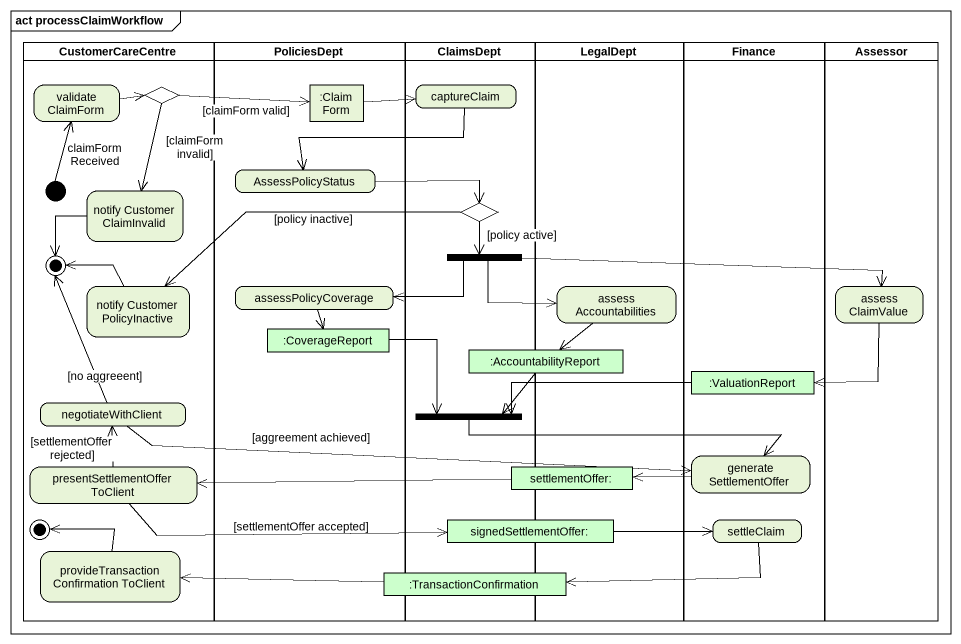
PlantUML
@startuml
mainframe act processClaimWorkflow
hide empty description
state CustomerCareCentre <<partition>> {
  state "validate ClaimForm" as validate_ClaimForm
  state choice1 <<choice>>
  state "notify Customer ClaimInvalid" as notify_Customer_ClaimInvalid
  state final1 <<end>>
  state "notify Customer PolicyInactive" as notify_Customer
  state negotiateWithClient
  state "presentSettlementOffer ToClient" as presentSettlementOffer
  state final2 <<end>>
  state "provideTransaction Confirmation ToClient" as provideTransaction
  [*] -up-> validate_ClaimForm : claimForm Received
}
state PoliciesDept <<partition>> {
  state ":Claim Form" as Claim_Form <<object>>
  state AssessPolicyStatus
  state assessPolicyCoverage
  state ":CoverageReport" as CoverageReport <<object>> #CCFFCC
}
state ClaimsDept <<partition>> {
  state captureClaim
  state choice2 <<choice>>
  state fork1 <<fork>>
  state fork2 <<join>>
}
state LegalDept <<partition>> {
  state "assess Accountabilities" as assess_Accountabilities
}
state Finance <<partition>> {
  state ":ValuationReport" as ValuationReport <<object>> #CCFFCC
  state "generate SettlementOffer" as generate_SettlementOffer
  state settleClaim
}
state Assessor <<partition>> {
  state "assess ClaimValue" as assess_ClaimValue
}
state ":AccountabilityReport" as AccountabilityReport <<object>> #CCFFCC
state "settlementOffer:" as settlementOffer <<object>> #CCFFCC
state "signedSettlementOffer:" as signedSettlementOffer <<object>> #CCFFCC
state ":TransactionConfirmation" as TransactionConfirmation <<object>> #CCFFCC
validate_ClaimForm -right-> choice1
choice1 -right-> Claim_Form : [claimForm valid]
choice1 --> notify_Customer_ClaimInvalid : [claimForm invalid]
Claim_Form -right-> captureClaim
captureClaim -left-> AssessPolicyStatus
notify_Customer_ClaimInvalid --> final1
AssessPolicyStatus -right-> choice2
choice2 --> fork1 : [policy active]
choice2 -left-> notify_Customer : [policy inactive]
fork1 -left-> assessPolicyCoverage
fork1 -right-> assess_Accountabilities
fork1 -right-> assess_ClaimValue
notify_Customer -left-> final1
assessPolicyCoverage --> CoverageReport
assess_Accountabilities --> AccountabilityReport
assess_ClaimValue --> ValuationReport
CoverageReport -right-> fork2
AccountabilityReport --> fork2
ValuationReport -left-> fork2
negotiateWithClient -up-> final1 : [no aggreeent]
negotiateWithClient -right-> generate_SettlementOffer : [aggreement achieved]
fork2 -right-> generate_SettlementOffer
presentSettlementOffer -up-> negotiateWithClient : [settlementOffer rejected]
presentSettlementOffer -right-> signedSettlementOffer : [settlementOffer accepted]
settlementOffer -left-> presentSettlementOffer
generate_SettlementOffer -left-> settlementOffer
signedSettlementOffer -right-> settleClaim
settleClaim -left-> TransactionConfirmation
provideTransaction -up-> final2
TransactionConfirmation -left-> provideTransaction
@enduml
